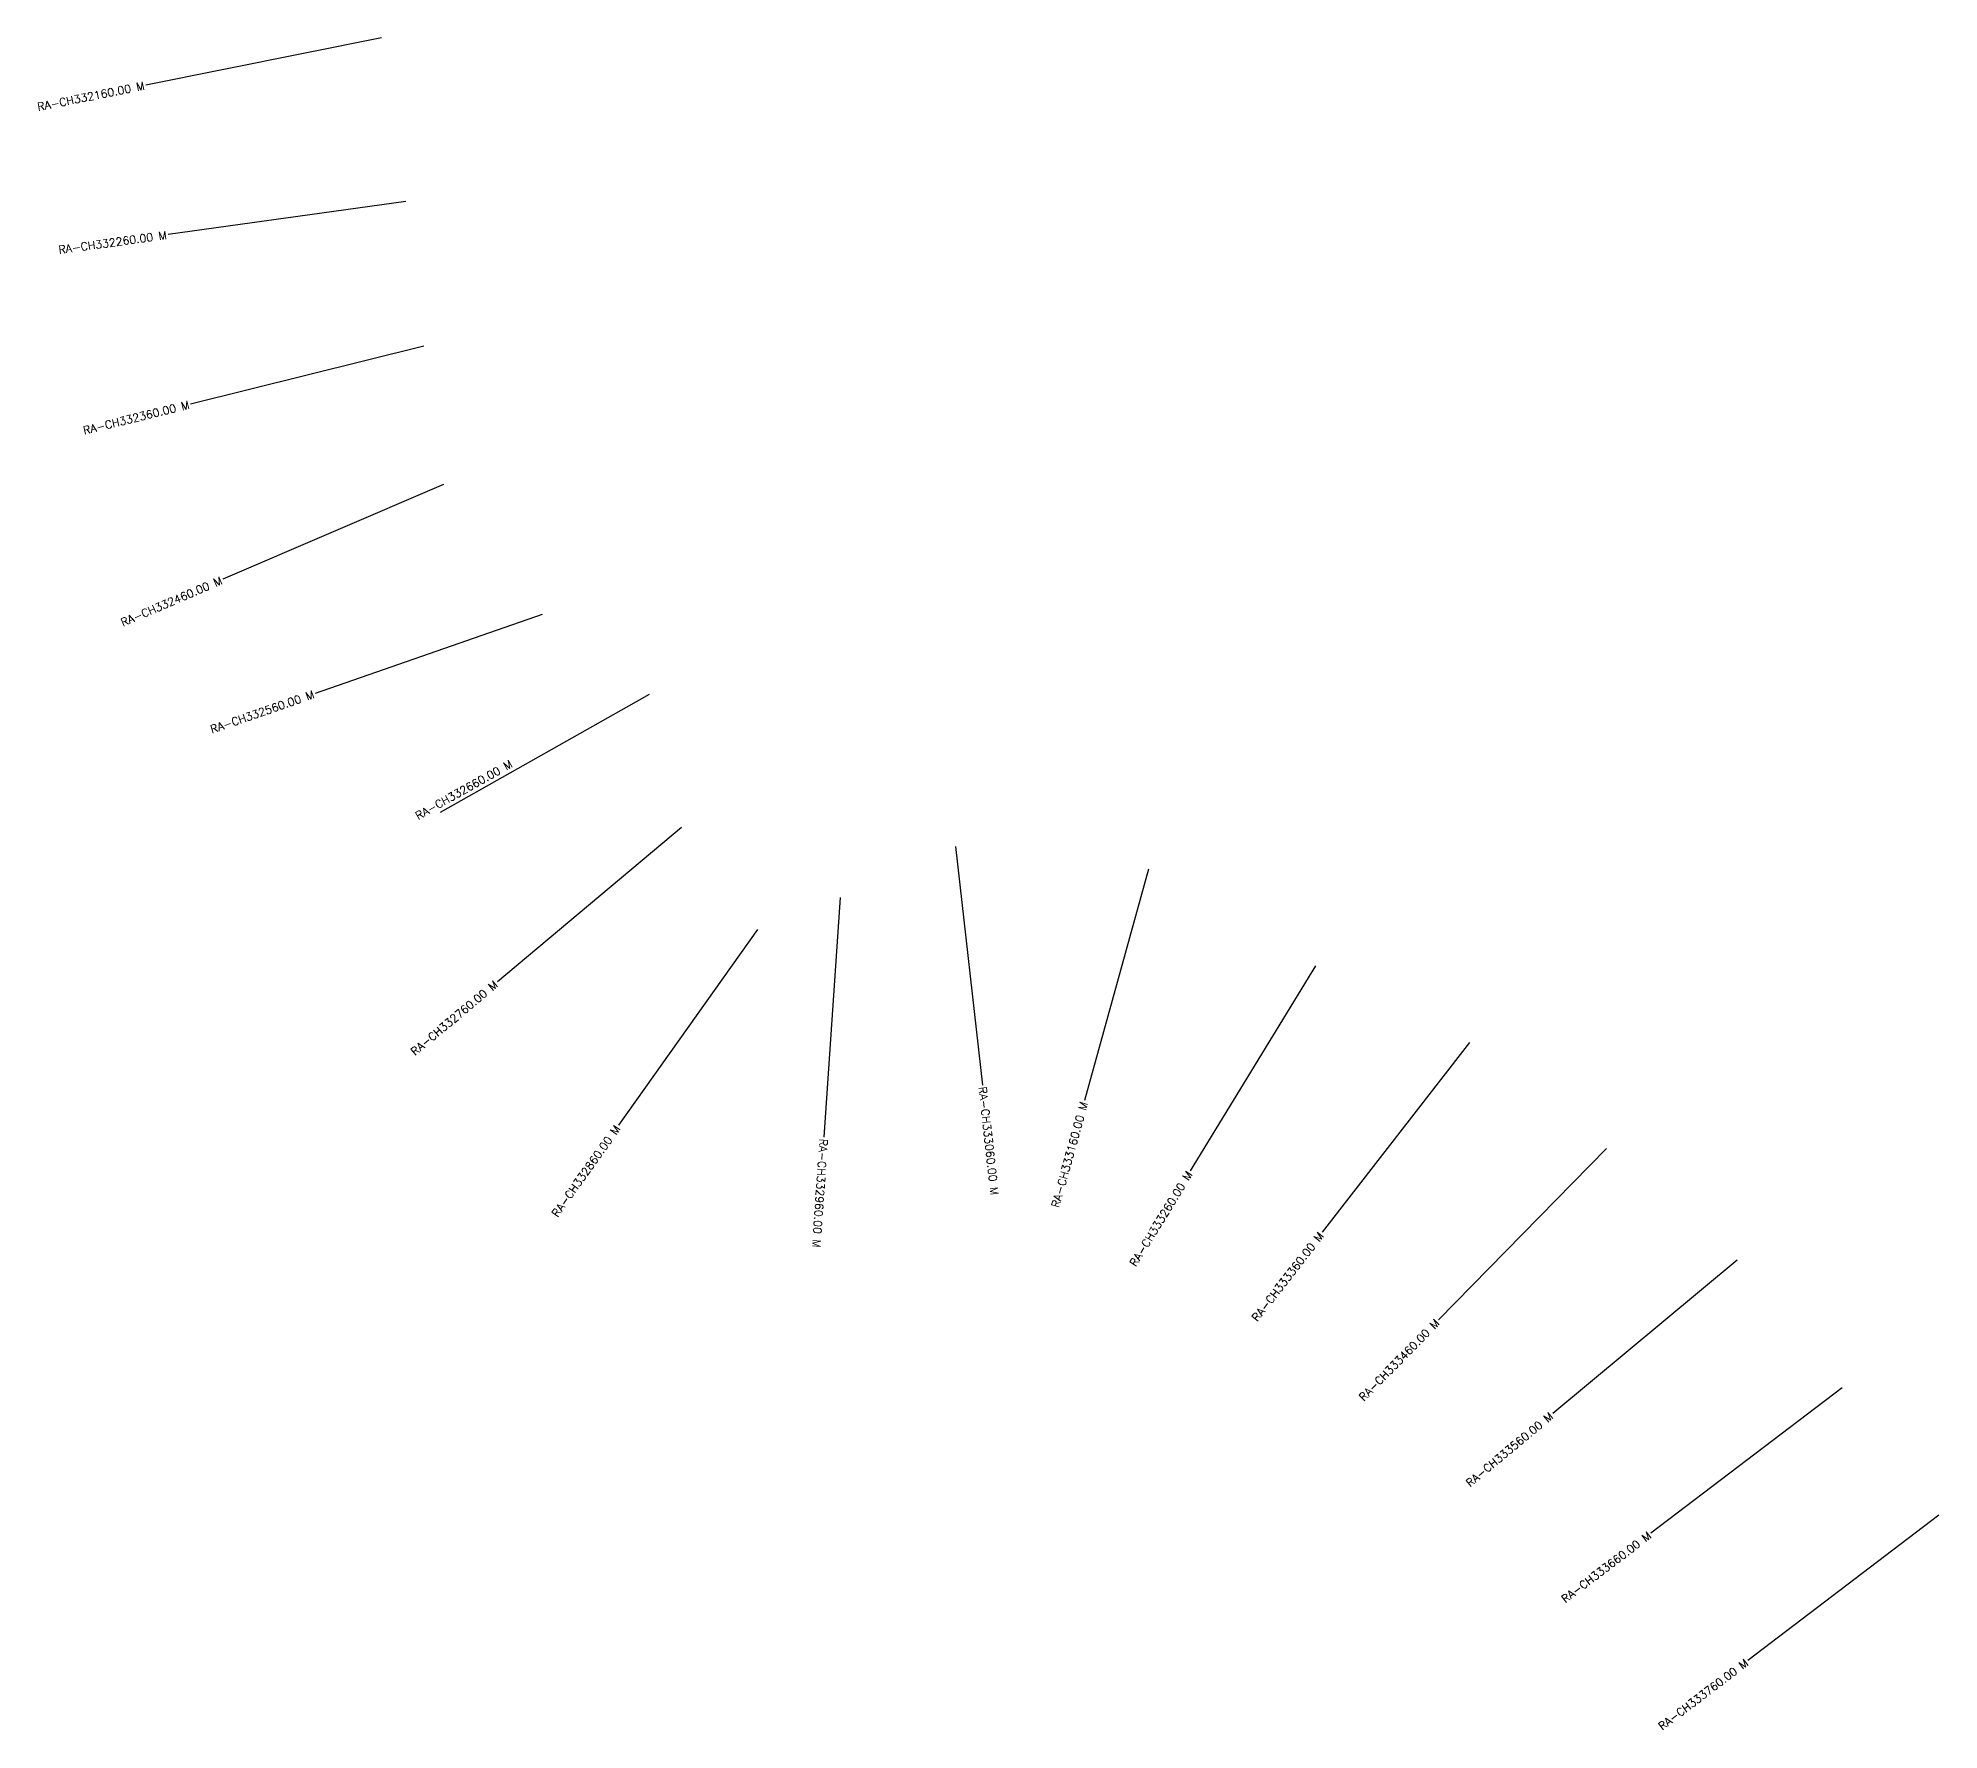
# Model space of a CAD drawing. Header units: metres. Extents: x 288417 to 291917, y 1992097 to 1994531.
# Drawn here: x 288771 to 289959, y 1992097 to 1993153 of the extents above; entities that cross this region are included whole.
import ezdxf
from ezdxf.enums import TextEntityAlignment as Align

# ---------------------------------------------------------------- set-up
doc = ezdxf.new("R2010")
doc.units = ezdxf.units.M
doc.header["$MEASUREMENT"] = 0
doc.layers.add('CS', color=134, linetype='Continuous')
doc.layers.add('CSMark', color=6, linetype='Continuous')
doc.styles.get("Standard").update_dxf_attribs({"font": 'simplex.shx'})

msp = doc.modelspace()

# ---------------------------------------------------------------- linework, layer by layer
at = {"layer": 'CS'}
for p, q in [((288985.6, 1993153.4), (288838.5, 1993123.9)), ((289000.9, 1993051.2), (288852.4, 1993030.6)), ((289012, 1992960.9), (288866.4, 1992924.7)), ((289024.4, 1992874.5), (288886.6, 1992815.3)), ((289085.9, 1992793.3), (288944.2, 1992744)), ((289152.9, 1992743.3), (289022.2, 1992669.6)), ((289173, 1992660.2), (289058, 1992563.9)), ((289344.2, 1992648.4), (289361, 1992499.4)), ((289464.8, 1992634.3), (289424.8, 1992489.8)), ((289272.2, 1992616.6), (289262, 1992466.9)), ((289220.6, 1992596.6), (289133.7, 1992474.3)), ((289569.2, 1992573.8), (289490.9, 1992445.9)), ((289665.3, 1992525.9), (289573.3, 1992407.5)), ((289751, 1992459.8), (289646, 1992352.7)), ((289832.6, 1992390.1), (289717.3, 1992294.2)), ((289898.1, 1992310.4), (289778.7, 1992219.5)), ((289958.6, 1992230.8), (289839.3, 1992140))]:
    msp.add_line(p, q, dxfattribs=at)

# ---------------------------------------------------------------- texts
at = {"layer": 'CSMark'}
for s, rotation, p in [('RA-CH332160.00 M', 11.3481, (288837.5, 1993123.7)), ('RA-CH332260.00 M', 7.901, (288851.4, 1993030.4)), ('RA-CH332360.00 M', 13.9317, (288865.5, 1992924.5)), ('RA-CH332460.00 M', 23.2614, (288885.7, 1992814.9)), ('RA-CH332560.00 M', 19.1619, (288943.3, 1992743.7)), ('RA-CH332660.00 M', 29.4238, (289066.8, 1992700.6)), ('RA-CH332760.00 M', 39.9492, (289057.2, 1992563.2)), ('RA-CH333160.00 M', 74.5499, (289424.6, 1992488.8)), ('RA-CH332860.00 M', 54.6013, (289133.1, 1992473.5)), ('RA-CH333260.00 M', 58.5144, (289490.4, 1992445)), ('RA-CH333360.00 M', 52.1658, (289572.7, 1992406.7)), ('RA-CH333460.00 M', 45.5348, (289645.3, 1992352)), ('RA-CH333560.00 M', 39.7379, (289716.5, 1992293.6)), ('RA-CH333660.00 M', 37.271, (289777.9, 1992218.9)), ('RA-CH333760.00 M', 37.271, (289838.5, 1992139.4))]:
    msp.add_text(s, height=5, rotation=rotation, dxfattribs=at).set_placement(p, align=Align.MIDDLE_RIGHT)
for s, rotation, p in [('RA-CH333060.00 M', 276.4374, (289361.1, 1992498.4)), ('RA-CH332960.00 M', 266.0792, (289261.9, 1992465.9))]:
    msp.add_text(s, height=5, rotation=rotation, dxfattribs=at).set_placement(p, align=Align.MIDDLE_LEFT)

doc.saveas('drawing.dxf')
